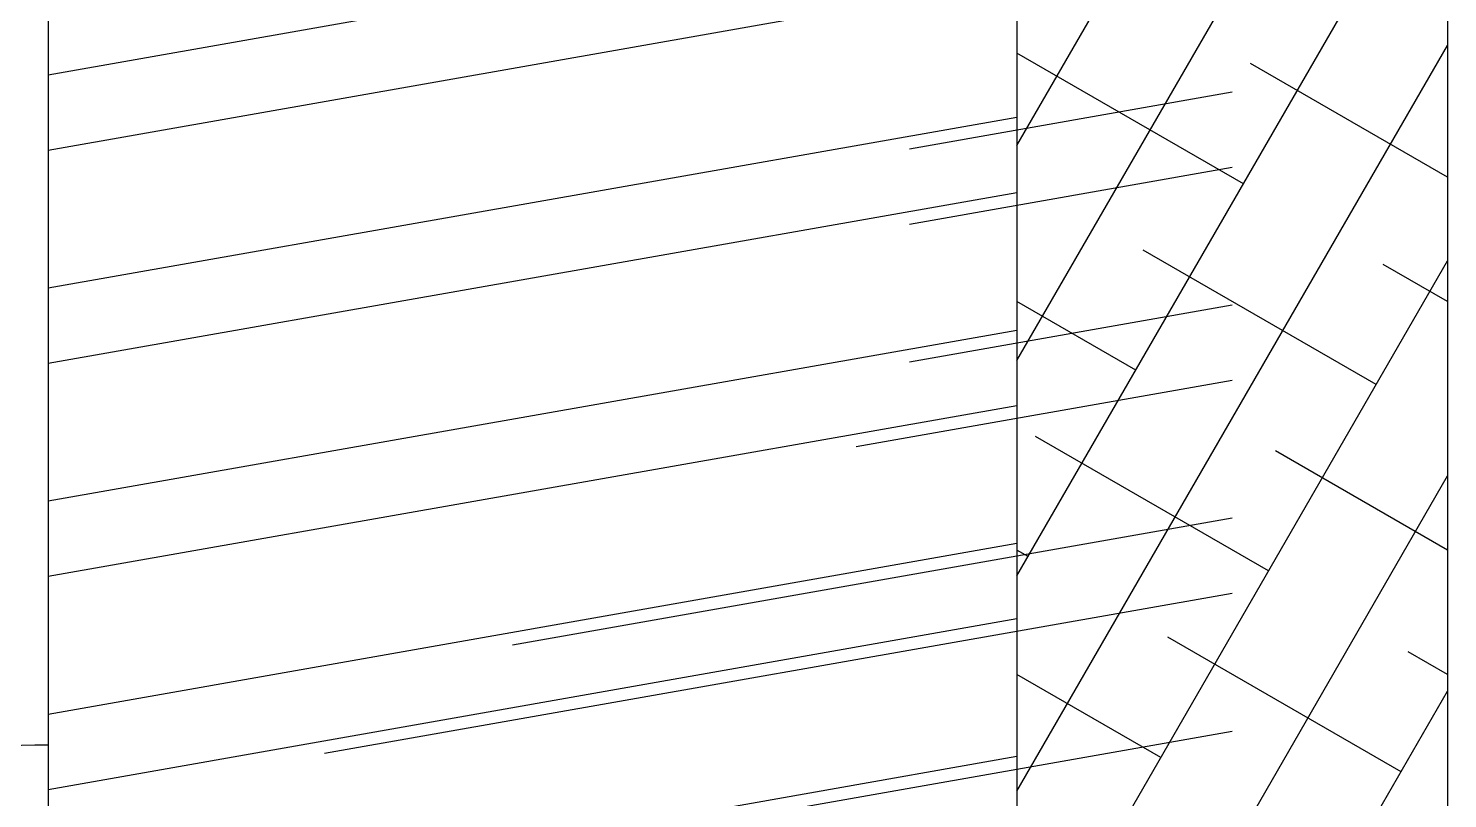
# Model space of a CAD drawing. Header units: millimetres. Extents: x 9612 to 23319, y 1863 to 14354.
# Drawn here: x 11564.3 to 11630.2, y 7461.6 to 7497.3 of the extents above; entities that cross this region are included whole.
import ezdxf

# ---------------------------------------------------------------- set-up
doc = ezdxf.new("R2010")
doc.units = ezdxf.units.MM
doc.header["$MEASUREMENT"] = 0

# ---------------------------------------------------------------- blocks, each defined once
blk = doc.blocks.new('ijkkkkkkkkk')
at = {"linetype": 'Continuous'}
for p, q in [((1154.88887, -198.92305), (1154.88887, -595.16202)), ((1089.88887, -348.29509), (1089.88887, -520.20267)), ((1134.88887, -370.20267), (1134.88887, -520.20267)), ((1134.88887, -459.34529), (1154.88887, -424.70427)), ((1134.88887, -469.34529), (1154.88887, -434.70427)), ((1134.88887, -479.34529), (1154.88887, -444.70427)), ((1134.88887, -448.1424), (1089.88887, -456.07712)), ((1134.88887, -451.64273), (1089.88887, -459.57744)), ((1134.88887, -489.34529), (1154.88887, -454.70427)), ((1145.40643, -461.12834), (1134.88887, -455.05603)), ((1154.88887, -460.82953), (1145.74136, -455.54822)), ((1144.88887, -456.86952), (1129.88887, -459.51443)), ((1134.88887, -458.04281), (1089.88887, -465.97753)), ((1144.88887, -460.36985), (1129.88887, -463.01475)), ((1134.88887, -461.54314), (1089.88887, -469.47785)), ((1134.88887, -499.34529), (1154.88887, -464.70427)), ((1151.56668, -470.45847), (1140.74136, -464.20847)), ((1154.88887, -466.60303), (1151.90162, -464.87834)), ((1140.40643, -469.7886), (1134.88887, -466.60303)), ((1144.88887, -466.76993), (1129.88887, -469.41484)), ((1134.88887, -467.94322), (1089.88887, -475.87794)), ((1144.88887, -470.27026), (1127.41941, -473.35059)), ((1134.88887, -471.44354), (1089.88887, -479.37826)), ((1146.56668, -479.11873), (1135.74136, -472.86873)), ((1154.88887, -478.15004), (1146.90162, -473.5386)), ((1134.88887, -509.34529), (1154.88887, -474.70427)), ((1144.88887, -476.67034), (1111.45845, -482.56503)), ((1134.88887, -477.84363), (1089.88887, -485.77835)), ((1135.40643, -478.44885), (1134.88887, -478.15004)), ((1144.88887, -480.17067), (1102.7291, -487.60457)), ((1134.88887, -481.34395), (1089.88887, -489.27867)), ((1152.72694, -488.44885), (1141.90162, -482.19885)), ((1154.88887, -483.92354), (1153.06187, -482.86873)), ((1141.56668, -487.77898), (1134.88887, -483.92354)), ((1134.88887, -519.34529), (1154.88887, -484.70427)), ((1144.88887, -486.57075), (1089.88887, -496.26874)), ((1134.88887, -487.74404), (1089.88887, -495.67875))]:
    blk.add_line(p, q, dxfattribs=at)
blk.add_ellipse((1089.88887, -512.20267), major_axis=(17.67767, 17.67767), ratio=1, start_param=0.78539816, end_param=2.35619449)

msp = doc.modelspace()

# ---------------------------------------------------------------- block references
msp.add_blockref('ijkkkkkkkkk', (10475.34511, 7951.25402))

doc.saveas('drawing.dxf')
